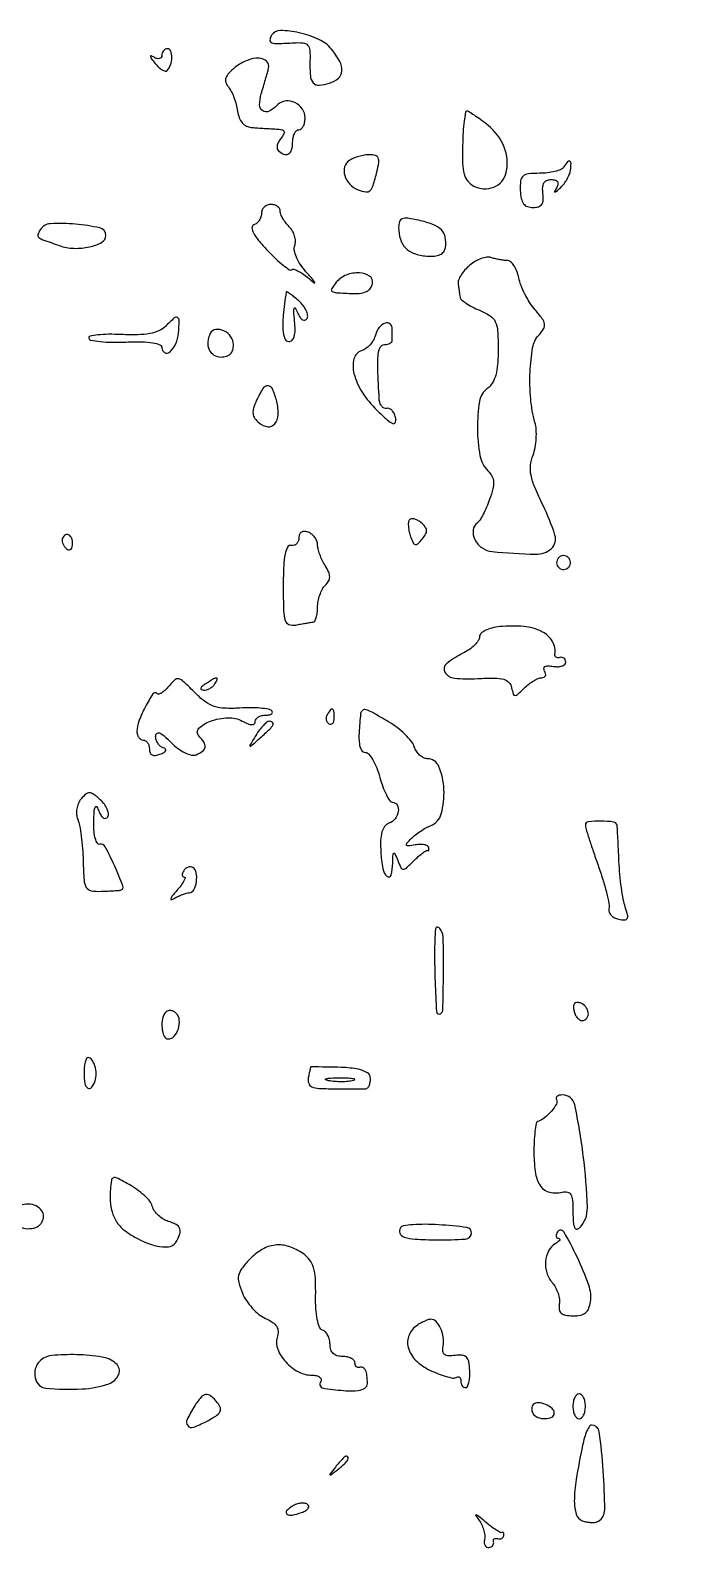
# Model space of a CAD drawing. Extents: x 0 to 5034, y 0 to 2560.
# Drawn here: x 3751.9 to 3856.1, y 1931.3 to 2175 of the extents above; entities that cross this region are included whole.
import ezdxf

# ---------------------------------------------------------------- set-up
doc = ezdxf.new("R2010")
doc.units = 0

msp = doc.modelspace()

# ---------------------------------------------------------------- linework, layer by layer
msp.add_lwpolyline([(4084.731077, 2269.263702, 0.000011), (4132.120882, 2268.843403, 0.002588)], format="xyb")
for points in [[(3790.568115, 2174.110212, 0.127467), (3790.345534, 2173.390691, 0.339733), (3790.63397, 2172.976731, 0.0854), (3791.645108, 2172.837481, 0.007844), (3794.185066, 2172.962593, -0.036071), (3795.688064, 2172.951763, -0.192957), (3796.408208, 2172.59448, -0.165708), (3796.744289, 2171.800883, -0.025152), (3796.782486, 2170.054469, 0.026055), (3796.839399, 2167.650802, 0.162613), (3797.31011, 2166.531779, 0.235744), (3798.245462, 2166.150372, 0.057935), (3799.924639, 2166.476082, 0.104326), (3801.34327, 2167.279376, 0.19958), (3801.90731, 2168.436132, 0.141153), (3801.562413, 2169.973026, 0.046031), (3800.25, 2171.91963, 0.112954), (3798.222095, 2173.495584, 0.053345), (3795.068129, 2174.572721, 0.054187), (3792.032642, 2174.921015, 0.261528)], [(3773, 2170.940983, -0.146934), (3772.897759, 2170.600579, -0.188594), (3772.632812, 2170.413651, -0.132816), (3772.2287, 2170.422732, -0.063696), (3771.75, 2170.632941, 0.043872), (3771.285905, 2170.85902, 0.573559), (3771.165569, 2170.762526, 0.123824), (3771.306969, 2170.42143, 0.010573), (3771.892501, 2169.667792, 0.033559), (3772.466194, 2169.050442, 0.054095), (3773.03843, 2168.618256, 0.074033), (3773.524921, 2168.417726, 0.262966), (3773.838112, 2168.504778, 0.118094), (3774.386308, 2169.398308, 0.073684), (3774.592816, 2170.6152, 0.091016), (3774.427522, 2171.63599, 0.317224), (3773.911516, 2172, 0.115433), (3773.563823, 2171.918646, 0.10044), (3773.267758, 2171.688914, 0.093393), (3773.069045, 2171.345399, 0.08475)], [(3784.783712, 2169.025944, 0.029012), (3783.733603, 2168.069665, 0.110468), (3783.270038, 2167.320443, 0.166182), (3783.266769, 2166.621667, 0.091088), (3783.686615, 2165.864616, -0.055775), (3784.141766, 2165.164715, -0.025564), (3784.580434, 2164.166481, -0.024936), (3784.939513, 2163.057212, -0.031447), (3785.154182, 2162, 0.054734), (3785.43051, 2160.903248, 0.092662), (3785.916821, 2160.093741, 0.10536), (3786.611754, 2159.581624, 0.088584), (3787.5, 2159.356299, 0.001122), (3788.401633, 2159.29355, 0.000692), (3789.462531, 2159.223585, 0.000694), (3790.511329, 2159.157338, 0.001246), (3791.372445, 2159.106299, -0.03244), (3792.273928, 2158.996165, -0.229359), (3792.618707, 2158.740882, -0.259365), (3792.608611, 2158.337346, -0.040063), (3792.131121, 2157.657991, 0.050768), (3791.753708, 2157.095866, 0.066538), (3791.537806, 2156.516912, 0.082297), (3791.507446, 2156.010146, 0.171918), (3791.675343, 2155.657991, 0.096146), (3792.553292, 2155.065444, 0.235607), (3793.310065, 2155.111498, 0.195079), (3793.830022, 2155.778805, 0.069261), (3794, 2157, -0.048028), (3794.073693, 2157.765418, -0.068025), (3794.29375, 2158.4125, -0.088204), (3794.618118, 2158.848523, -0.191087), (3795, 2159, 0.182536), (3795.381715, 2159.144157, 0.0909), (3795.70625, 2159.556072, 0.070807), (3795.926137, 2160.168668, 0.050854), (3796, 2160.893011, 0.149883), (3795.561212, 2162.323892, 0.130765), (3794.375402, 2163.354813, 0.138632), (3792.889902, 2163.625247, 0.174223), (3791.632783, 2163.032783, -0.0721), (3790.236104, 2161.989751, -0.273547), (3789.190503, 2162.027968, -0.260205), (3788.6828, 2162.977268, -0.067831), (3788.957004, 2164.75, 0.001275), (3789.296554, 2165.903122, 0.001163), (3789.64086, 2167.093792, 0.001162), (3789.943579, 2168.159183, 0.003782), (3790.137198, 2168.867163, 0.271735), (3789.83061, 2169.969519, 0.186939), (3788.605195, 2170.486551, 0.103795), (3786.677023, 2170.14126, 0.074289)], [(3821.282233, 2156.494156, 0.013669), (3821.293718, 2153.57036, 0.059247), (3821.551895, 2151.857705, 0.102863), (3822.116084, 2150.755174, 0.100692), (3823.076662, 2149.958972, 0.222137), (3826.281413, 2149.785033, 0.244887), (3828.286701, 2152.129767, 0.154927), (3827.958749, 2156.209761, 0.127761), (3825.333881, 2159.722283, 0.008607), (3824.208656, 2160.591387, 0.012065), (3823.172527, 2161.325364, 0.008449), (3822.290446, 2161.897372, 0.13819), (3821.955571, 2161.995033, 0.37124), (3821.734127, 2161.807825, 0.00906), (3821.533201, 2160.381199, 0.015327), (3821.370834, 2158.604798, 0.009273)], [(3803.104283, 2154.085612, 0.18597), (3802.342595, 2153.05956, 0.141342), (3802.356691, 2151.646711, 0.117992), (3803.160684, 2150.260881, 0.111406), (3804.520447, 2149.35378, 0.051721), (3805.742786, 2149.024608, 0.235923), (3806.42466, 2149.238279, 0.127922), (3806.912912, 2150.035904, 0.012232), (3807.527124, 2152.25205, 0.022879), (3807.824009, 2153.715459, 0.140553), (3807.729152, 2154.471157, 0.228223), (3807.279513, 2154.863846, 0.069454), (3806.358408, 2154.984687, 0.038958), (3805.544879, 2154.914456, 0.026399), (3804.635915, 2154.714267, 0.026653), (3803.773047, 2154.425583, 0.047115)], [(3837.5, 2153, -0.1543), (3837.051618, 2152.613793, -0.037574), (3836.116462, 2152.29375, -0.034983), (3834.937497, 2152.073496, -0.028696), (3833.657961, 2152, 0.024306), (3831.822309, 2151.910714, 0.158266), (3830.985974, 2151.546091, 0.187759), (3830.600406, 2150.795504, 0.036789), (3830.55434, 2149.25, 0.038909), (3830.712662, 2147.953631, 0.110246), (3831.08114, 2147.126081, 0.145896), (3831.69367, 2146.667607, 0.089869), (3832.587361, 2146.510946, 0.070872), (3833.467774, 2146.641514, 0.167536), (3834.000244, 2147.022235, 0.143139), (3834.234689, 2147.698449, 0.047089), (3834.187142, 2148.760946, -0.046874), (3834.141864, 2149.763081, -0.120709), (3834.346859, 2150.453091, -0.1595), (3834.801021, 2150.855798, -0.102629), (3835.496159, 2151, -0.064633), (3836.126436, 2150.918184, -0.171693), (3836.496293, 2150.666104, -0.199881), (3836.592829, 2150.268038, -0.089569), (3836.412313, 2149.75, 0.00953), (3836.060252, 2149.097681, 0.556277), (3836.11788, 2149.001423, 0.188712), (3836.312324, 2149.073946, 0.004463), (3837.043173, 2149.739877, 0.044524), (3837.571168, 2150.325231, 0.032366), (3838.05224, 2151.059139, 0.032953), (3838.420237, 2151.821661, 0.059576), (3838.601393, 2152.489877, 0.027575), (3838.700576, 2153.58169, 0.301822), (3838.481182, 2153.938891, 0.344357), (3838.101562, 2153.850193, 0.031113)], [(3789, 2145.583333, -0.08072), (3788.906464, 2145.007724, -0.066726), (3788.632812, 2144.448995, -0.0679), (3788.22783, 2143.991217, -0.090608), (3787.75, 2143.711118, 0.337006), (3787.462593, 2143.263917, 0.103702), (3787.703278, 2142.444091, 0.050167), (3788.515931, 2141.236845, 0.016742), (3789.931647, 2139.642766, 0.012985), (3791.282401, 2138.292709, 0.02148), (3792.498363, 2137.234338, 0.017077), (3793.505397, 2136.485943, 0.3623), (3793.850496, 2136.517162, -0.275332), (3794.168351, 2136.597664, -0.04155), (3794.80592, 2136.348646, -0.036799), (3795.586068, 2135.892623, -0.023815), (3796.418848, 2135.259336, 0.005043), (3797.462171, 2134.40229, 0.740956), (3797.548695, 2134.461202, 0.10353), (3797.36868, 2134.784029, 0.00206), (3796.123486, 2136.206273, -0.036148), (3795.243363, 2137.361679, -0.044159), (3794.603682, 2138.559661, -0.050178), (3794.266714, 2139.641635, -0.142976), (3794.330997, 2140.42018, 0.100641), (3794.446489, 2141.110353, 0.062676), (3794.31532, 2141.923195, 0.059256), (3793.971296, 2142.728895, 0.065963), (3793.45751, 2143.399633, -0.03304), (3792.899744, 2144.036421, -0.032625), (3792.428144, 2144.743731, -0.034429), (3792.099872, 2145.416414, -0.096592), (3792, 2145.928571, 0.138775), (3791.884373, 2146.337148, 0.100075), (3791.559375, 2146.685268, 0.085667), (3791.073289, 2146.919674, 0.069717), (3790.5, 2147, 0.09335), (3789.92741, 2146.892158, 0.096425), (3789.440625, 2146.583854, 0.099164), (3789.114816, 2146.123872, 0.105033)], [(3811.015313, 2143.329455, 0.07048), (3811.30352, 2141.410782, 0.120328), (3812.117332, 2140.019686, 0.117053), (3813.499401, 2139.135931, 0.064485), (3815.473357, 2138.721214, 0.036462), (3816.759547, 2138.714269, 0.090133), (3817.670579, 2138.944247, 0.128403), (3818.248279, 2139.413765, 0.121159), (3818.538395, 2140.11598, 0.086919), (3818.501645, 2141.730496, 0.14692), (3817.872301, 2142.916346, 0.109023), (3816.526747, 2143.786306, 0.035794), (3814.25, 2144.453823, 0.017171), (3812.470615, 2144.776332, 0.120451), (3811.599572, 2144.693521, 0.233439), (3811.158756, 2144.245775, 0.082009)], [(3753.458881, 2142.933469, 0.062005), (3753.102806, 2142.156497, 0.305963), (3753.232657, 2141.718104, 0.085047), (3753.888243, 2141.343343, 0.003256), (3756.539327, 2140.39627, 0.075702), (3758.870309, 2139.958888, 0.062765), (3761.387141, 2140.188556, 0.073427), (3763.354245, 2140.93563, 0.271717), (3764, 2142.036183, 0.350497), (3763.044474, 2143.231832, 0.034366), (3759.13656, 2143.836945, 0.034533), (3755.091034, 2143.90119, 0.245793)], [(3822.434985, 2137.232258, 0.03685), (3821.65881, 2136.477125, 0.041074), (3821.032385, 2135.641663, 0.045136), (3820.629316, 2134.850241, 0.133715), (3820.559985, 2134.25, -0.000563), (3820.64188, 2133.707146, -0.000422), (3820.730902, 2133.109075, -0.000426), (3820.813759, 2132.545862, -0.000976), (3820.875, 2132.12132, 0.18101), (3821.101465, 2131.706241, 0.029215), (3821.844531, 2131.135727, 0.029055), (3822.842056, 2130.540113, 0.021875), (3824, 2130, -0.042984), (3825.703965, 2129.115896, -0.140778), (3826.538647, 2128.176701, -0.097273), (3826.91171, 2126.733107, -0.01474), (3827, 2123.738922, -0.019429), (3826.905944, 2121.319373, -0.048359), (3826.599035, 2119.576947, -0.068104), (3826.059033, 2118.324213, -0.099359), (3825.25, 2117.440053, 0.198013), (3823.991418, 2115.37874, 0.041157), (3823.667252, 2111.06004, 0.042137), (3824.070039, 2106.673768, 0.153591), (3825.347109, 2104.224319, -0.072419), (3825.990183, 2103.362068, -0.109118), (3826.247254, 2102.464203, -0.078157), (3826.139693, 2101.329614, -0.023169), (3825.628219, 2099.657495, -0.016073), (3825.134038, 2098.403217, -0.018661), (3824.582199, 2097.24544, -0.017968), (3824.048225, 2096.308568, -0.096767), (3823.651607, 2095.880173, 0.210719), (3822.975039, 2094.710685, 0.146499), (3823.254839, 2093.188774, 0.121171), (3824.407321, 2091.85851, 0.130827), (3826.013388, 2091.262143, 0.016807), (3833.009172, 2090.829573, 0.193433), (3835.542774, 2091.765919, 0.294914), (3836.118005, 2093.918912, 0.035887), (3834.194953, 2098.675072, -0.013852), (3832.862992, 2101.592628, -0.051271), (3832.269338, 2103.524607, -0.076171), (3832.200167, 2105.109388, -0.062218), (3832.591972, 2106.762582, 0.043989), (3832.931389, 2107.993485, 0.030315), (3833.105401, 2109.430258, 0.030654), (3833.103458, 2110.844224, 0.053265), (3832.906141, 2112, -0.047228), (3832.218694, 2115.753617, -0.032434), (3832.12384, 2120.083508, -0.030668), (3832.53294, 2123.993166, -0.143469), (3833.508082, 2126.008931, 0.046559), (3834.269066, 2127.025666, 0.174057), (3834.428906, 2127.795178, 0.124896), (3834.081246, 2128.644909, 0.019398), (3832.935815, 2130.074005, -0.036293), (3832.098644, 2131.193977, -0.024425), (3831.304204, 2132.579888, -0.024645), (3830.664005, 2134.004354, -0.043954), (3830.302733, 2135.236334, 0.042518), (3829.995873, 2136.29399, 0.055436), (3829.532484, 2137.188173, 0.067138), (3828.992401, 2137.800297, 0.18036), (3828.456787, 2138, -0.029151), (3827.865453, 2138.034506, -0.016281), (3827.152244, 2138.141663, -0.016199), (3826.435779, 2138.297436, -0.025241), (3825.831787, 2138.482258, 0.126503), (3825.174827, 2138.545359, 0.049214), (3824.284614, 2138.314002, 0.04466), (3823.323561, 2137.859355, 0.041738)], [(3801, 2134.5, 0.032394), (3800.25275, 2133.470721, 0.409229), (3800.34506, 2133.045318, 0.132022), (3801.014471, 2132.825178, 0.004697), (3803.745934, 2132.7, 0.042064), (3804.976734, 2132.758726, 0.087281), (3805.89077, 2133.047367, 0.114039), (3806.496957, 2133.565349, 0.112053), (3806.819258, 2134.3, 0.294706), (3806.340851, 2135.487657, 0.146108), (3804.736116, 2136.027506, 0.101993), (3802.615357, 2135.665803, 0.127144)], [(3792.942384, 2132.904988, 0.010355), (3792.491399, 2129.183907, 0.03865), (3792.438072, 2126.828658, 0.074626), (3792.721559, 2125.45557, 0.314335), (3793.374616, 2125, 0.203423), (3793.900636, 2125.223248, 0.121898), (3794.246595, 2125.819903, 0.070251), (3794.390745, 2126.824004, 0.026216), (3794.319235, 2128.25, -0.005695), (3794.171382, 2129.867837, -0.111257), (3794.241816, 2130.361017, -0.638812), (3794.42391, 2130.373858, -0.02415), (3794.819925, 2129.566376, 0.040683), (3795.200779, 2128.850618, 0.116373), (3795.603304, 2128.461259, 0.221155), (3795.979485, 2128.422844, 0.172605), (3796.303916, 2128.68273, 0.181096), (3796.409157, 2129.214827, 0.068707), (3796.181644, 2129.949687, 0.056447), (3795.684949, 2130.759428, 0.043088), (3794.976419, 2131.521341, 0.01197), (3794.213865, 2132.178936, 0.022589), (3793.563648, 2132.665599, 0.023598), (3793.069669, 2132.968567, 0.524573)], [(3773.570404, 2127.427547, -0.094366), (3772.528454, 2126.718948, -0.056196), (3771.089171, 2126.278806, -0.040674), (3769.143277, 2126.077277, -0.017048), (3766.5074, 2126.109427, 0.014286), (3764.41871, 2126.14644, 0.025346), (3762.700662, 2126.040592, 0.02497), (3761.449109, 2125.835865, 0.433719), (3761.258425, 2125.517944, 0.287945), (3761.617381, 2125.195497, 0.017377), (3763.1181, 2124.989521, 0.02169), (3765.028803, 2124.878047, 0.013924), (3767.25, 2124.906799, -0.013134), (3769.785117, 2124.94362, -0.036719), (3771.555242, 2124.792532, -0.056843), (3772.666748, 2124.48238, -0.305264), (3773, 2123.987402, 0.269939), (3773.446401, 2123.220796, 0.318974), (3774.26368, 2123.303926, 0.107561), (3775.238628, 2124.619998, 0.086862), (3775.674816, 2126.328243, 0.011807), (3775.783276, 2128.368925, 0.287254), (3775.508053, 2128.838699, 0.313149), (3774.989179, 2128.773205, 0.013222)], [(3807.29841, 2126.033119, -0.066175), (3806.974434, 2125.240312, -0.051609), (3806.430753, 2124.48392, -0.052813), (3805.762029, 2123.874639, -0.081696), (3805.066964, 2123.521254, 0.260347), (3803.836944, 2122.211668, 0.124901), (3803.846044, 2119.831316, 0.081562), (3805.164114, 2116.840545, 0.055845), (3807.529164, 2113.971733, 0.00864), (3809.2466, 2112.363744, 0.078794), (3810.102197, 2111.805681, 0.426086), (3810.47585, 2111.957044, 0.137238), (3810.547571, 2112.621285, 0.058413), (3810.344828, 2113.321318, 0.080691), (3809.998176, 2113.87469, 0.102268), (3809.567274, 2114.199758, 0.16719), (3809.117163, 2114.25, -0.160663), (3808.684098, 2114.292773, -0.118632), (3808.298979, 2114.5875, -0.092783), (3808.021748, 2115.099355, -0.063744), (3807.900637, 2115.75, -0.004522), (3807.668619, 2120.613038, -0.033875), (3807.735723, 2122.9189, -0.093892), (3808.074648, 2124.079807, -0.281015), (3808.75, 2124.495364, 0.058058), (3809.22808, 2124.552862, 0.077018), (3809.632812, 2124.718951, 0.095607), (3809.904055, 2124.963541, 0.163018), (3810, 2125.25), (3810, 2126.073437), (3810, 2127, 0.217014), (3809.634997, 2127.801363, 0.271298), (3808.845831, 2127.94999, 0.145215), (3807.89121, 2127.25088, 0.098946)], [(3780.778371, 2126.305368, 0.092624), (3780.376654, 2124.93061, 0.131866), (3780.581668, 2123.681261, 0.152052), (3781.346682, 2122.820647, 0.136424), (3782.5, 2122.5, 0.072197), (3783.371004, 2122.626427, 0.124049), (3783.998276, 2122.998288, 0.124661), (3784.372498, 2123.621465, 0.073318), (3784.5, 2124.486305, 0.160105), (3784.079852, 2125.764774, 0.120867), (3782.937228, 2126.717855, 0.148211), (3781.651421, 2126.925823, 0.246799)], [(3788.216553, 2115.575937, 0.031553), (3787.728287, 2114.296021, 0.101694), (3787.638999, 2113.394001, 0.128708), (3787.917891, 2112.653139, 0.065601), (3788.59842, 2111.918319, 0.141708), (3789.993861, 2111.309853, 0.257579), (3791.119175, 2111.752231, 0.166495), (3791.675871, 2113.22195, 0.069617), (3791.446947, 2115.355355, 0.035186), (3790.797693, 2117.339441, 0.286479), (3790.057849, 2117.874568, 0.276097), (3789.22836, 2117.452594, 0.033488)], [(3812.71416, 2096.298558, 0.114523), (3812.581119, 2095.865742, 0.03718), (3812.583922, 2095.192035, 0.03482), (3812.69929, 2094.418746, 0.032818), (3812.922226, 2093.65305, 0.024477), (3813.339003, 2092.661423, 0.235174), (3813.689681, 2092.388124, 0.247557), (3814.106443, 2092.510358, 0.026862), (3814.809425, 2093.270371, 0.045242), (3815.354728, 2094.063514, 0.148673), (3815.48985, 2094.677274, 0.152611), (3815.259204, 2095.252442, 0.048491), (3814.601359, 2095.91588, 0.047773), (3814.022416, 2096.309624, 0.075572), (3813.459881, 2096.515552, 0.106193), (3813.002213, 2096.510275, 0.208287)], [(3757, 2093.059017, 0.076861), (3757.061561, 2092.660916, 0.053298), (3757.244792, 2092.243158, 0.05288), (3757.514519, 2091.869696, 0.071639), (3757.833333, 2091.603006, 0.16277), (3758.149103, 2091.528782, 0.190804), (3758.421875, 2091.66697, 0.124167), (3758.606344, 2092.023273, 0.05773), (3758.666667, 2092.543989, 0.055286), (3758.604892, 2093.100961, 0.074868), (3758.421875, 2093.572297, 0.094314), (3758.151276, 2093.888458, 0.170324), (3757.833333, 2094, 0.112153), (3757.515437, 2093.927786, 0.100145), (3757.244792, 2093.723586, 0.094392), (3757.063221, 2093.418314, 0.087308)], [(3795, 2093.468615, -0.087045), (3794.904981, 2092.926945, -0.113182), (3794.632812, 2092.504843, -0.124324), (3794.22625, 2092.269187, -0.119393), (3793.75, 2092.25, 0.32945), (3793.171781, 2091.978416, 0.075823), (3792.785596, 2090.899843, 0.037995), (3792.557728, 2088.953081, 0.009831), (3792.491659, 2085.793154, 0.006085), (3792.535941, 2081.740462, 0.070917), (3792.794972, 2080.181888, 0.235479), (3793.40513, 2079.551157, 0.132687), (3794.491659, 2079.468844, -0.002951), (3795.315556, 2079.620741, -0.00307), (3796.130362, 2079.760839, -0.002955), (3796.836429, 2079.873497, -0.01339), (3797.25, 2079.92569, 0.240144), (3797.538743, 2080.110814, 0.055896), (3797.779687, 2080.653796, 0.045709), (3797.945306, 2081.413636, 0.030824), (3798, 2082.3, -0.046387), (3798.090232, 2083.270493, -0.037277), (3798.359832, 2084.284207, -0.038561), (3798.755215, 2085.190091, -0.07433), (3799.224959, 2085.824959, 0.06453), (3799.769234, 2086.531315, 0.13268), (3799.949919, 2087.200232, 0.106729), (3799.784325, 2087.96716, 0.033247), (3799.224959, 2089.011391, -0.028123), (3798.756063, 2089.865603, -0.024244), (3798.359832, 2090.809863, -0.024973), (3798.084641, 2091.702986, -0.062319), (3798, 2092.379442, 0.095489), (3797.888072, 2092.960178, 0.06685), (3797.559375, 2093.541923, 0.064512), (3797.073428, 2094.036451, 0.074864), (3796.5, 2094.361626, 0.075244), (3795.885039, 2094.496694, 0.151899), (3795.407358, 2094.382077, 0.166113), (3795.106211, 2094.027855, 0.094119)], [(3836.552786, 2090.08541, 0.099038), (3836.401684, 2089.679226, 0.097945), (3836.417584, 2089.244476, 0.097945), (3836.597789, 2088.848514, 0.099038), (3836.91459, 2088.552786, 0.099038), (3837.320774, 2088.401684, 0.097945), (3837.755524, 2088.417584, 0.097945), (3838.151486, 2088.597789, 0.099038), (3838.447214, 2088.91459, 0.099038), (3838.598316, 2089.320774, 0.097945), (3838.582416, 2089.755524, 0.097945), (3838.402211, 2090.151486, 0.099038), (3838.08541, 2090.447214, 0.099038), (3837.679226, 2090.598316, 0.097945), (3837.244476, 2090.582416, 0.097945), (3836.848514, 2090.402211, 0.099038)], [(3827.25, 2079.201619, 0.03597), (3825.976633, 2078.979636, 0.05577), (3824.931984, 2078.591278, 0.072744), (3824.231291, 2078.098851, 0.20609), (3824, 2077.561545, -0.154044), (3823.811022, 2076.962708, -0.047099), (3823.18802, 2076.231252, -0.04215), (3822.2937, 2075.497752, -0.035292), (3821.235812, 2074.874903, 0.055251), (3818.686801, 2073.234034, 0.374354), (3818.450057, 2071.871588, 0.238911), (3819.959828, 2070.930488, 0.035365), (3823.663284, 2070.865027, -0.01221), (3826.424555, 2070.94404, -0.06661), (3827.903681, 2070.752413, -0.141887), (3828.727017, 2070.254672, -0.139613), (3829.163284, 2069.390944, 0.024573), (3829.410865, 2068.376697, 0.322465), (3829.699848, 2068.153172, 0.196907), (3830.123427, 2068.30988, 0.010555), (3831.178571, 2069.321407, -0.030426), (3831.904291, 2069.963807, -0.031287), (3832.696131, 2070.506913, -0.032945), (3833.438902, 2070.886804, -0.102077), (3833.987588, 2071, 0.110914), (3834.365559, 2071.084889, 0.183285), (3834.589644, 2071.317654, 0.159644), (3834.620295, 2071.668111, 0.081227), (3834.449706, 2072.081377, -0.143525), (3834.335069, 2072.498067, -0.271658), (3834.510359, 2072.785814, -0.129473), (3835.014349, 2072.906816, -0.034343), (3835.845241, 2072.831377, 0.045402), (3836.631706, 2072.777451, 0.074878), (3837.28682, 2072.891092, 0.108973), (3837.712756, 2073.145443, 0.220964), (3837.854552, 2073.5, 0.094319), (3837.764867, 2073.862435, 0.119101), (3837.55165, 2074.132812, 0.124958), (3837.247274, 2074.267768, 0.110359), (3836.9, 2074.25, -0.077171), (3836.564883, 2074.210642, -0.133789), (3836.299161, 2074.29375, -0.162681), (3836.145043, 2074.484671, -0.12901), (3836.118421, 2074.75, 0.176234), (3835.712534, 2076.834802, 0.142047), (3834.02753, 2078.396453, 0.094557), (3831.106499, 2079.225866, 0.047234)], [(3773.979944, 2069.475834, -0.034516), (3773.458323, 2068.928917, -0.055133), (3772.937048, 2068.54892, -0.075298), (3772.493314, 2068.377096, -0.256548), (3772.205966, 2068.4607, 0.474611), (3771.567513, 2068.396084, 0.024526), (3770.362276, 2066.36073, 0.029212), (3769.310394, 2064.049969, 0.092455), (3769, 2062.385693, 0.070471), (3769.075013, 2061.856115, 0.086136), (3769.29375, 2061.407047, 0.100202), (3769.618661, 2061.106814, 0.137407), (3770, 2061, -0.145266), (3770.381345, 2060.886819, -0.099317), (3770.70625, 2060.568594, -0.083434), (3770.925222, 2060.092793, -0.066306), (3771, 2059.531385, 0.093275), (3771.111475, 2058.939023, 0.18996), (3771.428281, 2058.597226, 0.150775), (3771.955891, 2058.518251, 0.053976), (3772.699438, 2058.714905, 0.0309), (3773.357444, 2059.015238, 0.160643), (3773.629388, 2059.300063, 0.339111), (3773.575078, 2059.55464, 0.096544), (3773.199438, 2059.766854, -0.099257), (3772.740966, 2060.029125, -0.070374), (3772.352335, 2060.47872, -0.067489), (3772.089811, 2061.039984, -0.075827), (3772, 2061.628788, -0.215298), (3772.194642, 2062.059864, -0.287032), (3772.608399, 2062.12813, -0.081362), (3773.357421, 2061.660734, -0.016288), (3774.510168, 2060.580741, 0.036412), (3775.599489, 2059.639493, 0.047172), (3776.727608, 2058.954742, 0.055058), (3777.751907, 2058.590957, 0.150538), (3778.510168, 2058.642275, 0.065712), (3779.532431, 2059.197616, 0.202401), (3779.93036, 2059.857698, 0.181906), (3779.754595, 2060.65579, 0.052235), (3778.944365, 2061.655635, -0.416571), (3778.94931, 2062.885102, -0.112071), (3780.793571, 2064.026371, -0.071984), (3783.63967, 2064.56551, -0.134525), (3785.909272, 2064.048556, 0.024934), (3786.835013, 2063.610993, 0.08814), (3787.47486, 2063.470692, 0.200304), (3787.844907, 2063.608016, 0.207941), (3788, 2063.964816, -0.158257), (3788.128179, 2064.359645, -0.097098), (3788.489583, 2064.695915, -0.078966), (3789.02931, 2064.922958, -0.060219), (3789.666667, 2065, 0.040468), (3790.259755, 2065.04808, 0.116529), (3790.638361, 2065.205389, 0.252163), (3790.74994, 2065.435808, 0.187744), (3790.634135, 2065.699198, 0.158639), (3790.125288, 2065.958151, 0.018334), (3788.83633, 2066.112818, 0.020605), (3787.246955, 2066.178899, 0.015443), (3785.4958, 2066.125412, -0.025167), (3783.083025, 2066.098641, -0.069559), (3781.414789, 2066.398974, -0.078505), (3780.010209, 2067.119009, -0.038771), (3778.482877, 2068.426214, 0.0063), (3776.440397, 2070.417863, 0.133584), (3775.701414, 2070.816408, 0.25437), (3775.05978, 2070.639406, 0.02769)], [(3780, 2070, 0.027275), (3779.445888, 2069.597454, 0.147021), (3779.239151, 2069.292684, 0.37991), (3779.327599, 2069.095709, 0.102799), (3779.690983, 2069.015313, 0.074131), (3780.192374, 2069.083483, 0.053889), (3780.713662, 2069.298248, 0.054031), (3781.175433, 2069.618541, 0.075854), (3781.5, 2070, 0.034464), (3781.886554, 2070.734105, 0.541951), (3781.758161, 2070.931144, 0.136158), (3781.281145, 2070.798791, 0.008108)], [(3788.098893, 2061.75, 0.001408), (3787.122881, 2060.151131, 0.449461), (3787.161867, 2060.024907, 0.295422), (3787.327905, 2060.049676, 0.001098), (3788.858346, 2061.404988, 0.009245), (3790.324427, 2062.758426, 0.079523), (3790.860827, 2063.466776, 0.379767), (3790.772584, 2063.832959, 0.153294), (3790.240547, 2064, 0.174005), (3789.862427, 2063.864302, 0.030245), (3789.298162, 2063.339063, 0.029718), (3788.683742, 2062.611539, 0.022758)], [(3799.542705, 2065.069098, 0.090093), (3799.387618, 2064.673795, 0.095385), (3799.385962, 2064.257398, 0.099739), (3799.536973, 2063.88478, 0.108766), (3799.817021, 2063.613087, 0.158515), (3800.139071, 2063.534562, 0.191218), (3800.417083, 2063.669932, 0.126631), (3800.605052, 2064.024148, 0.059057), (3800.666667, 2064.543989, 0.019984), (3800.623697, 2065.618676, 0.269722), (3800.40792, 2065.929499, 0.350126), (3800.086603, 2065.852054, 0.02679)], [(3804.918758, 2065.25, 0.010834), (3804.654878, 2062.197529, 0.046414), (3804.706313, 2060.37368, 0.101294), (3805.04339, 2059.366155, 0.26764), (3805.678434, 2059, -0.221554), (3806.228568, 2058.743648, -0.043225), (3806.873741, 2057.825, -0.038507), (3807.49662, 2056.531918, -0.02723), (3808, 2055, 0.021017), (3808.482546, 2053.467572, 0.03107), (3809.043121, 2052.175, 0.031649), (3809.602232, 2051.230743, 0.248142), (3810.038544, 2051, -0.26954), (3810.785512, 2050.565777, -0.173644), (3810.963457, 2049.55228, -0.120754), (3810.445751, 2048.362441, -0.139302), (3809.458576, 2047.622478, 0.138766), (3808.771826, 2047.108833, 0.094509), (3808.332365, 2046.23154, 0.061287), (3808.127721, 2044.908946, 0.022511), (3808.154084, 2043.015489, 0.029867), (3808.471644, 2040.351673, 0.163417), (3809.160075, 2039.098487, 0.567605), (3809.791998, 2039.285708, 0.054809), (3810.070285, 2041.25, -0.004141), (3810.124816, 2042.629475, -0.278111), (3810.250754, 2042.817444, -0.426021), (3810.418919, 2042.752704, -0.005858), (3810.876346, 2041.627489, 0.022344), (3811.382875, 2040.490426, 0.284048), (3811.763887, 2040.254978, 0.188423), (3812.255454, 2040.447042, 0.010111), (3813.484632, 2041.627489, -0.01432), (3814.225587, 2042.327176, -0.022841), (3814.901512, 2042.876512, -0.018924), (3815.464387, 2043.260713, -0.315409), (3815.678571, 2043.25, 0.222629), (3815.784861, 2043.225904, 0.263666), (3815.860555, 2043.29375, 0.099187), (3815.884028, 2043.478028, 0.032652), (3815.846723, 2043.75, 0.231124), (3815.644114, 2044.013299, 0.068439), (3815.148503, 2044.17974, 0.053162), (3814.465395, 2044.235265, 0.03569), (3813.685046, 2044.159752, -0.011767), (3812.549047, 2043.994695, -0.303098), (3812.284729, 2044.128241, -0.324288), (3812.316985, 2044.412959, -0.012732), (3813.088323, 2045.215706, -0.029224), (3813.7472, 2045.795286, -0.01953), (3814.562618, 2046.382322, -0.019693), (3815.400662, 2046.890997, -0.036145), (3816.124846, 2047.226543, 0.240996), (3817.862847, 2049.144615, 0.07814), (3818.285177, 2053.067352, 0.084131), (3817.478552, 2056.73329, 0.305601), (3815.599612, 2058, -0.11695), (3814.993909, 2058.143638, -0.070736), (3814.385376, 2058.56617, -0.064614), (3813.866299, 2059.190519, -0.064391), (3813.523047, 2059.927386, 0.092681), (3813.049863, 2060.809908, 0.030942), (3812.059123, 2061.897433, 0.029566), (3810.787965, 2062.992139, 0.029707), (3809.398499, 2063.927386, 0.005235), (3806.84924, 2065.395723, 0.056314), (3805.753306, 2065.858555, 0.237729), (3805.207823, 2065.75946, 0.206981)], [(3760.031507, 2051.537963, 0.073626), (3759.596112, 2050.820974, 0.059234), (3759.346201, 2049.953252, 0.059701), (3759.307864, 2049.058678, 0.077955), (3759.495929, 2048.262735, -0.05262), (3759.78353, 2047.271818, -0.012393), (3760.045973, 2045.564782, -0.012629), (3760.250496, 2043.576551, -0.012128), (3760.357805, 2041.553543, 0.010286), (3760.509711, 2038.475371, 0.117495), (3760.870693, 2037.323923, 0.221508), (3761.633055, 2036.805599, 0.049086), (3763.25, 2036.703543, 0.002913), (3764.331231, 2036.747775, 0.003982), (3765.304448, 2036.801041, 0.002621), (3766.120137, 2036.856497, 0.045734), (3766.382162, 2036.9, 0.446127), (3766.738727, 2037.592302, 0.01526), (3765.425167, 2040.75041, 0.01485), (3763.903784, 2043.864993, 0.342149), (3763.058479, 2044.25, -0.317545), (3762.645146, 2044.416536, -0.074552), (3762.3205, 2045.135755, -0.0489), (3762.115098, 2046.281059, -0.024624), (3762.070285, 2047.75, -0.007508), (3762.131839, 2049.572811, -0.094961), (3762.293165, 2050.237436, -0.588608), (3762.538551, 2050.25694, -0.053266), (3762.897783, 2049.566376, 0.040731), (3763.245719, 2048.85459, 0.118971), (3763.624753, 2048.465969, 0.229709), (3763.986485, 2048.42621, 0.170399), (3764.303916, 2048.68273, 0.171316), (3764.417857, 2049.206415, 0.071873), (3764.223762, 2049.91157, 0.059383), (3763.773213, 2050.67926, 0.046504), (3763.119801, 2051.391582, 0.022684), (3762.035437, 2052.286917, 0.150491), (3761.383006, 2052.522195, 0.192405), (3760.797784, 2052.319909, 0.0413)], [(3841, 2047.316579, 0.074101), (3841.069954, 2046.84715, 0.002816), (3841.596763, 2045.153082, 0.005008), (3842.253202, 2043.153075, 0.003501), (3843.031534, 2040.911182, -0.010558), (3843.788927, 2038.626008, -0.013549), (3844.383604, 2036.492504, -0.011406), (3844.788114, 2034.699807, -0.104065), (3844.781534, 2033.903993, 0.142315), (3844.816538, 2033.382959, 0.09989), (3845.125128, 2032.878426, 0.084604), (3845.66182, 2032.467085, 0.067887), (3846.346562, 2032.21747, 0.044721), (3847.296116, 2032.098522, 0.284175), (3847.700147, 2032.32906, 0.187359), (3847.772569, 2032.891308, 0.020769), (3847.403012, 2034.15808, -0.036031), (3847.083767, 2035.391068, -0.011217), (3846.780948, 2037.280811, -0.011149), (3846.536356, 2039.413952, -0.012073), (3846.394866, 2041.5, 0.001029), (3846.304907, 2043.469834, 0.001388), (3846.214907, 2045.251563, 0.000938), (3846.132424, 2046.746431, 0.015088), (3846.088416, 2047.25, 0.338558), (3845.533282, 2047.822228, 0.033659), (3843.502768, 2047.985787, 0.034317), (3841.492226, 2047.874038, 0.378306)], [(3776.510081, 2040.016312, 0.050384), (3776.320415, 2039.626554, 0.109565), (3776.276214, 2039.298542, 0.185085), (3776.378988, 2039.085966, 0.190876), (3776.595971, 2039, -0.486263), (3776.724785, 2038.83593, -0.065591), (3776.540646, 2038.362006, -0.037102), (3776.086438, 2037.662274, -0.017526), (3775.404988, 2036.828106, 0.011519), (3774.675976, 2035.957279, 0.091298), (3774.428811, 2035.495957, 0.593185), (3774.548244, 2035.370554, 0.070775), (3775, 2035.562793, -0.022953), (3775.64069, 2035.910927, -0.021441), (3776.325122, 2036.207564, -0.021982), (3776.955313, 2036.417898, -0.065407), (3777.404671, 2036.484687, 0.278582), (3778.131999, 2036.941002, 0.081481), (3778.544669, 2038.254114, 0.076789), (3778.528263, 2039.695206, 0.216428), (3777.980032, 2040.512341, 0.11997), (3777.61064, 2040.632615, 0.100694), (3777.200977, 2040.581249, 0.091961), (3776.813618, 2040.365159, 0.08142)], [(3816.944444, 2030.666667, 0.020294), (3816.782971, 2026.874776, 0.010651), (3816.874205, 2022.154661, 0.003208), (3817.098988, 2017.380126, 0.39864), (3817.5, 2017, 0.406096), (3818.101295, 2017.584811, 0.004924), (3818.208105, 2023.536152, 0.006535), (3818.179013, 2029.385426, 0.194227), (3817.611111, 2030.722222, 0.060589), (3817.372735, 2030.908902, 0.157913), (3817.163194, 2030.957986, 0.229655), (3817.015079, 2030.870281, 0.126049)], [(3773.683333, 2017.35, 0.146654), (3773.120744, 2016.305754, 0.070812), (3773.026444, 2014.775524, 0.080461), (3773.351329, 2013.45033, 0.301083), (3774.031385, 2013, 0.216068), (3774.981064, 2013.430489, 0.104079), (3775.64996, 2014.620178, 0.09835), (3775.80455, 2016.036556, 0.176304), (3775.316116, 2017.083884, 0.070272), (3774.902004, 2017.395494, 0.086013), (3774.444838, 2017.553703, 0.10017), (3774.017102, 2017.537394, 0.137765)], [(3839.154497, 2017.562347, 0.055333), (3839.36095, 2016.928335, 0.067404), (3839.692258, 2016.399846, 0.080237), (3840.091906, 2016.052077, 0.153371), (3840.5, 2015.947179, 0.222662), (3841.239714, 2016.342635, 0.193087), (3841.467772, 2017.199269, 0.144703), (3841.04532, 2018.174717, 0.139121), (3840.154497, 2018.781834, 0.095591), (3839.619166, 2018.852447, 0.209098), (3839.258082, 2018.66825, 0.165894), (3839.095579, 2018.233934, 0.058438)], [(3760.5, 2007.5, 0.039952), (3760.631445, 2005.857604, 0.201674), (3761.10806, 2005.093547, 0.405538), (3761.701904, 2005.186633, 0.07744), (3762.269359, 2006.25, 0.090054), (3762.450019, 2007.398662, 0.067142), (3762.248153, 2008.668054, 0.076627), (3761.77191, 2009.667335, 0.248191), (3761.143011, 2010, 0.292133), (3760.894289, 2009.841121, 0.045569), (3760.688885, 2009.265625, 0.038673), (3760.546566, 2008.458061, 0.024288)], [(3796.922713, 2008.5, 0.346302), (3796.886518, 2008.471515, 0.001688), (3796.770817, 2007.985938, 0.006437), (3796.645868, 2007.420977, 0.003911), (3796.511973, 2006.75, 0.129992), (3796.573142, 2005.869903, 0.212456), (3797.072535, 2005.330188, 0.088349), (3798.218129, 2005.062851, 0.013255), (3800.588484, 2005), (3803.92443, 2005), (3805.75, 2005, 0.203969), (3806.036647, 2005.12201, 0.083738), (3806.279687, 2005.478119, 0.063935), (3806.444904, 2006.004574, 0.044128), (3806.5, 2006.627639, 0.257596), (3805.992083, 2007.548097, 0.092581), (3804.552475, 2008.119259, 0.040504), (3801.852096, 2008.423249, 0.007785)], [(3803.761659, 2006.31292, -0.041951), (3802.934218, 2006.169017, -0.020826), (3801.869594, 2006.119272, -0.020511), (3800.754739, 2006.159391, -0.028254), (3799.761659, 2006.292739, -0.082665), (3799.319562, 2006.45659, -0.67161), (3799.339362, 2006.605813, -0.053901), (3800.071102, 2006.715166, -0.008901), (3801.5, 2006.747817, -0.009782), (3802.938425, 2006.726931, -0.038992), (3803.814362, 2006.62839, -0.417468), (3803.916221, 2006.476221, -0.285845)], [(3836.336023, 2003.25, -0.270973), (3836.34667, 2002.547225, -0.046615), (3835.55486, 2001.407656, -0.047415), (3834.456123, 2000.330184, -0.088302), (3833.367804, 1999.728946, 0.271077), (3833.104548, 1999.424391, 0.015116), (3832.905683, 1998.135902, 0.019912), (3832.770392, 1996.511275, 0.012939), (3832.737628, 1994.627315, 0.036837), (3833.008664, 1991.334542, 0.118241), (3833.841904, 1989.314119, 0.182181), (3835.253354, 1988.381615, 0.115166), (3837.25, 1988.393377, -0.106077), (3838.122447, 1988.414188, -0.223915), (3838.65776, 1988.025458, -0.108131), (3838.932706, 1987.092986, -0.017829), (3839, 1985.20638, 0.016652), (3839.052385, 1983.633844, 0.076092), (3839.25, 1982.743828, 0.264729), (3839.583607, 1982.472488, 0.242239), (3840.008689, 1982.608689, 0.207434), (3841.318494, 1985.92327, 0.022916), (3840.663635, 1994.241849, 0.020668), (3839.298256, 2002.40559, 0.354792), (3837.334134, 2004, 0.051277), (3836.809936, 2003.946099, 0.110314), (3836.441919, 2003.779687, 0.183616), (3836.286666, 2003.533807, 0.188279)], [(3764.892035, 1990.27568, 0.034637), (3764.69861, 1987.479018, 0.066661), (3764.996645, 1985.256773, 0.082757), (3765.796002, 1983.52107, 0.08886), (3767.099623, 1982.187322, 0.038981), (3769.656473, 1980.648951, 0.058157), (3772.10732, 1979.761151, 0.077344), (3774.07748, 1979.609194, 0.236085), (3775.194449, 1980.280384, 0.050481), (3775.850784, 1981.588116, 0.174625), (3775.868057, 1982.520771, 0.18885), (3775.291804, 1983.204159, 0.060364), (3774.033119, 1983.70159, -0.072484), (3773.235915, 1984.039107, -0.052403), (3772.466588, 1984.623856, -0.052586), (3771.838669, 1985.352787, -0.07481), (3771.462251, 1986.118938, 0.139335), (3770.439022, 1987.666436, 0.036416), (3768.021137, 1989.455001, 0.03953), (3765.651743, 1990.703849, 0.494998)], [(3750.25, 1986.269359, 0.08539), (3749.772218, 1986.004617, 0.068363), (3749.367188, 1985.576698, 0.068573), (3749.093609, 1985.056902, 0.087107), (3749, 1984.523655, 0.159564), (3749.320915, 1983.543656, 0.123592), (3750.190892, 1982.822789, 0.10519), (3751.427772, 1982.524825, 0.090851), (3752.75, 1982.730641, 0.08539), (3753.227782, 1982.995383, 0.068363), (3753.632812, 1983.423302, 0.068573), (3753.906391, 1983.943098, 0.087107), (3754, 1984.476345, 0.159564), (3753.679085, 1985.456344, 0.123592), (3752.809108, 1986.177211, 0.10519), (3751.572228, 1986.475175, 0.090851)], [(3811.302931, 1982.683469, 0.235215), (3811.223372, 1981.804452, 0.222756), (3811.876834, 1981.18253, 0.067165), (3813.664608, 1980.84206, 0.011394), (3817.142523, 1980.733255, 0.018032), (3821.741385, 1980.86009, 0.359089), (3822.697381, 1981.756297, 0.412023), (3821.96785, 1982.709032, 0.018641), (3817.454555, 1983.154465, 0.013953), (3815.253899, 1983.227537, 0.020429), (3813.317542, 1983.158643, 0.016513), (3811.767808, 1982.988361, 0.22258)], [(3836.521494, 1982.034779, 0.057662), (3836.335086, 1981.63715, 0.121393), (3836.307476, 1981.299468, 0.185958), (3836.437504, 1981.076392, 0.165593), (3836.690983, 1980.984687, -0.225713), (3836.864984, 1980.897847, -0.309903), (3836.875634, 1980.728652, -0.090818), (3836.638363, 1980.457747, -0.026312), (3836.183516, 1980.134581, 0.13078), (3835.08633, 1978.946371, 0.102185), (3834.595985, 1977.252917, 0.096612), (3834.8066, 1975.420623, 0.102969), (3835.691006, 1973.847962, -0.056923), (3836.219345, 1973.081918, -0.04406), (3836.616256, 1972.148326, -0.045247), (3836.832467, 1971.197089, -0.076576), (3836.816333, 1970.381848, 0.08198), (3836.808582, 1969.525135, 0.180402), (3837.12443, 1968.962471, 0.134446), (3837.814858, 1968.641611, 0.038566), (3839, 1968.533886, 0.050888), (3840.205582, 1968.640415, 0.121211), (3841.017193, 1969.013686, 0.128882), (3841.532977, 1969.703362, 0.06129), (3841.823694, 1970.781614, 0.122509), (3841.548346, 1973.448717, 0.023415), (3839.666007, 1977.982811, 0.022213), (3837.538572, 1982.022362, 0.565565)], [(3787.036778, 1977.539148, 0.026929), (3785.7912, 1976.061376, 0.111271), (3785.312524, 1975.003351, 0.11771), (3785.347652, 1973.874343, 0.031824), (3785.930053, 1972.168868, 0.050609), (3786.574596, 1970.97154, 0.036507), (3787.514733, 1969.779851, 0.037105), (3788.588132, 1968.768394, 0.063584), (3789.632407, 1968.121625, -0.04045), (3790.786471, 1967.478538, -0.108682), (3791.433769, 1966.804337, -0.135374), (3791.659482, 1966.017671, -0.079577), (3791.513666, 1965.043058, 0.17709), (3791.594819, 1963.166264, 0.087401), (3792.896847, 1961.126475, 0.082333), (3794.914955, 1959.547158, 0.125586), (3797.059017, 1959, -0.047867), (3797.804599, 1958.928459, -0.104212), (3798.33165, 1958.70625, -0.181468), (3798.558599, 1958.378123, -0.202618), (3798.5, 1958, 0.114635), (3798.36743, 1957.606947, 0.160246), (3798.448037, 1957.247771, 0.143382), (3798.737982, 1956.979054, 0.086109), (3799.190983, 1956.843476, 0.010687), (3802.561478, 1956.513346, 0.048546), (3804.53149, 1956.554235, 0.11065), (3805.601791, 1956.930639, 0.258599), (3806, 1957.649086, 0.026742), (3805.929421, 1958.96778, 0.085474), (3805.688946, 1959.812077, 0.169348), (3805.287526, 1960.215008, 0.195826), (3804.75, 1960.25, -0.134046), (3804.464677, 1960.234221, -0.144529), (3804.220313, 1960.367188, -0.119977), (3804.056358, 1960.636664, -0.077096), (3804, 1961, 0.191087), (3803.848523, 1961.381882, 0.088204), (3803.4125, 1961.70625, 0.068025), (3802.765418, 1961.926307, 0.048028), (3802, 1962, -0.071947), (3801.140434, 1962.12433, -0.119776), (3800.51087, 1962.489583, -0.123365), (3800.130948, 1963.093978, -0.079088), (3800, 1963.916667, 0.058096), (3799.911096, 1964.679223, 0.061089), (3799.649328, 1965.387203, 0.068206), (3799.262956, 1965.937227, 0.125774), (3798.806223, 1966.231259, -0.223244), (3798.309475, 1966.704374, -0.043566), (3797.954578, 1967.922962, -0.035102), (3797.735824, 1969.647899, -0.017766), (3797.691033, 1971.838571, 0.016643), (3797.640848, 1974.595841, 0.060861), (3797.340366, 1976.314822, 0.091716), (3796.716201, 1977.520952, 0.07497), (3795.662304, 1978.523978, 0.073432), (3793.393524, 1979.660538, 0.108294), (3791.185328, 1979.886702, 0.106656), (3789.060723, 1979.167998, 0.069589)], [(3814.026147, 1967.037322, 0.153196), (3812.684181, 1965.453336, 0.167505), (3812.549808, 1963.448228, 0.131935), (3813.731958, 1961.418387, 0.083864), (3815.981145, 1959.833838, 0.018331), (3817.370517, 1959.230396, 0.024971), (3818.665555, 1958.796695, 0.023465), (3819.738648, 1958.54962, 0.185317), (3820.231145, 1958.642855, -0.117323), (3820.523686, 1958.739799, -0.186075), (3820.774149, 1958.667364, -0.154613), (3820.94269, 1958.428531, -0.077086), (3821, 1958.059017, 0.072287), (3821.058815, 1957.654329, 0.087227), (3821.230013, 1957.311086, 0.100452), (3821.484422, 1957.081622, 0.134212), (3821.783022, 1957, 0.287751), (3822.076215, 1957.183966, 0.054196), (3822.298145, 1957.807812, 0.043224), (3822.429774, 1958.696154, 0.0269), (3822.43707, 1959.75, 0.03266), (3822.27676, 1961.173271, 0.149658), (3821.901214, 1961.904291, 0.183814), (3821.230467, 1962.216425, 0.054307), (3820.078369, 1962.174321, -0.038981), (3818.999276, 1962.101788, -0.163978), (3818.394658, 1962.312859, -0.205969), (3818.120864, 1962.809767, -0.065243), (3818.149362, 1963.674321, 0.078705), (3818.158243, 1965.114608, 0.068994), (3817.729433, 1966.558481, 0.079806), (3817.01582, 1967.634185, 0.21522), (3816.190983, 1967.984687, 0.078271), (3815.830173, 1967.919634, 0.019478), (3815.270032, 1967.700082, 0.019433), (3814.641109, 1967.395216, 0.018419)], [(3753.368609, 1961.225752, 0.133692), (3752.681165, 1960.023963, 0.120258), (3752.660451, 1958.586986, 0.134691), (3753.288435, 1957.417319, 0.184193), (3754.356989, 1956.906409, 0.031477), (3760.208428, 1956.796595, 0.074121), (3764.484439, 1957.628451, 0.213653), (3766.066358, 1959.13527, 0.327732), (3765.627128, 1960.894493, 0.134064), (3763.386126, 1961.911934, 0.033169), (3759.331143, 1962.291491, 0.031744), (3755.307292, 1962.144751, 0.173067)], [(3778.240547, 1954.013569, 0.027514), (3777.060423, 1951.869872, 0.27799), (3777.152203, 1950.897059, 0.330831), (3778.004636, 1950.637615, 0.033439), (3780.070763, 1951.536593, 0.019344), (3781.649, 1952.431727, 0.115711), (3782.313145, 1953.095361, 0.221772), (3782.392448, 1953.759155, 0.094064), (3781.948318, 1954.562273, 0.043348), (3780.864679, 1955.659065, 0.216205), (3780.053355, 1955.891427, 0.186827), (3779.265458, 1955.444153, 0.03172)], [(3832.624952, 1954.291619, 0.112362), (3832.447014, 1954.008818, 0.077846), (3832.378206, 1953.63587, 0.072274), (3832.425746, 1953.232189, 0.073142), (3832.586203, 1952.86052, 0.166742), (3833.350977, 1952.233457, 0.091719), (3834.556368, 1952.022312, 0.10994), (3835.605693, 1952.266365, 0.288442), (3836, 1952.893011, 0.218838), (3835.648401, 1953.65787, 0.079209), (3834.605117, 1954.298867, 0.079214), (3833.414306, 1954.58367, 0.218914)], [(3839, 1954, 0.048028), (3839.073693, 1953.234582, 0.068025), (3839.29375, 1952.5875, 0.088204), (3839.618118, 1952.151477, 0.191087), (3840, 1952, 0.191087), (3840.381882, 1952.151477, 0.088204), (3840.70625, 1952.5875, 0.068025), (3840.926307, 1953.234582, 0.048028), (3841, 1954, 0.048028), (3840.926307, 1954.765418, 0.068025), (3840.70625, 1955.4125, 0.088204), (3840.381882, 1955.848523, 0.191087), (3840, 1956, 0.191087), (3839.618118, 1955.848523, 0.088204), (3839.29375, 1955.4125, 0.068025), (3839.073693, 1954.765418, 0.048028)], [(3840.548913, 1947.75, 0.01018), (3839.513598, 1942.227794, 0.040271), (3839.222293, 1938.787455, 0.075668), (3839.535787, 1936.671322, 0.230524), (3840.500788, 1935.638071, 0.04265), (3841.210724, 1935.433034, 0.041058), (3841.954315, 1935.348015, 0.043977), (3842.62213, 1935.385536, 0.102747), (3843.090242, 1935.555773, 0.260979), (3844.102927, 1937.38052, 0.016827), (3843.866204, 1943.679057, 0.01585), (3843.22136, 1949.922849, 0.375315), (3841.988499, 1951, 0.261412), (3841.652927, 1950.811686, 0.032776), (3841.251502, 1950.045312, 0.031751), (3840.86402, 1948.995207, 0.021084)], [(3800.872445, 1944.25, 0.001576), (3799.99236, 1943.120493, 0.377591), (3800, 1943, 0.377591), (3800.120493, 1942.99236, 0.001576), (3801.25, 1943.872445, 0.017685), (3802.306759, 1944.76332, 0.065617), (3802.869516, 1945.426111, 0.241985), (3802.90695, 1945.806605, 0.307699), (3802.622445, 1946, 0.184603), (3802.410139, 1945.91885, 0.013803), (3801.952641, 1945.485938, 0.017649), (3801.425681, 1944.920402, 0.012436)], [(3793.981215, 1937.98839, 0.064952), (3793.035332, 1937.21832, 0.455378), (3793.085962, 1936.697231, 0.207501), (3793.902227, 1936.523155, 0.037306), (3795.433624, 1936.953024, 0.042893), (3796.10737, 1937.265263, 0.105889), (3796.510968, 1937.626956, 0.208958), (3796.586949, 1937.971388, 0.208535), (3796.385878, 1938.261514, 0.108927), (3795.905974, 1938.429428, 0.058234), (3795.274693, 1938.431473, 0.053875), (3794.598498, 1938.279736, 0.056356)], [(3823.828107, 1935.824189, -0.048654), (3824.300158, 1935.071539, -0.040922), (3824.650421, 1934.197492, -0.042729), (3824.83699, 1933.338762, -0.083129), (3824.810873, 1932.639766, 0.061516), (3824.765473, 1932.075913, 0.109766), (3824.885069, 1931.628483, 0.154446), (3825.145695, 1931.368335, 0.166613), (3825.5, 1931.315577, 0.077122), (3825.863199, 1931.442549, 0.101395), (3826.132812, 1931.666138, 0.117679), (3826.267119, 1931.949902, 0.133162), (3826.25, 1932.25, -0.116802), (3826.226253, 1932.51551, -0.195368), (3826.337813, 1932.70625, -0.158734), (3826.574207, 1932.790099, -0.074377), (3826.9, 1932.75, 0.080654), (3827.251308, 1932.711204, 0.103536), (3827.565, 1932.79375, 0.117405), (3827.79176, 1932.983737, 0.127463), (3827.9, 1933.25, 0.046576), (3827.910683, 1933.520542, 0.120436), (3827.85459, 1933.70625, 0.226262), (3827.745527, 1933.779703, 0.179888), (3827.604988, 1933.75, -0.273537), (3827.343346, 1933.742085, -0.016454), (3826.639295, 1934.160938, -0.020933), (3825.796723, 1934.751634, -0.013599), (3824.872221, 1935.5, 0.006048), (3823.860933, 1936.344211, 0.095904), (3823.468211, 1936.554834, 0.699103), (3823.388065, 1936.449756, 0.022193)]]:
    msp.add_lwpolyline(points, format="xyb", close=True)

doc.saveas('drawing.dxf')
